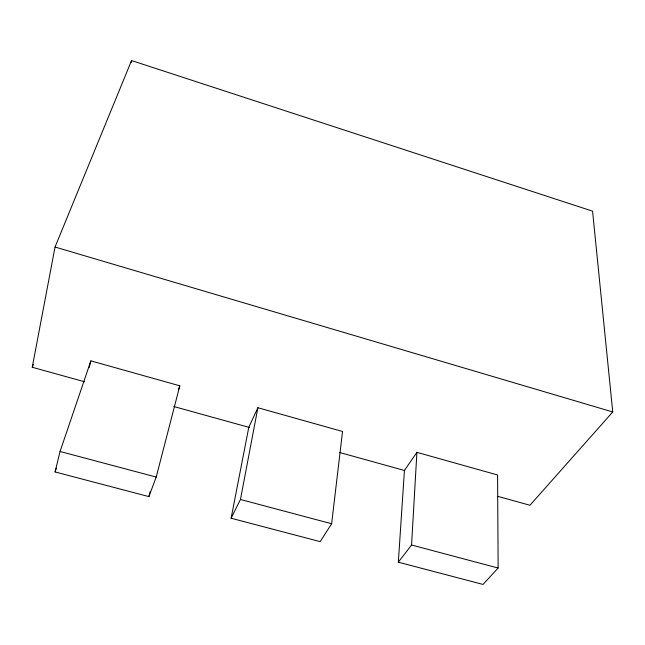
<?xml version="1.0" encoding="UTF-8"?>
<svg xmlns="http://www.w3.org/2000/svg" width="645" height="645" viewBox="0 0 645 645"><rect width="100%" height="100%" fill="white"/><g stroke="black" fill="none" stroke-linecap="round" stroke-linejoin="round"><path stroke-width="0.97" d="M398.336 562.182L411.566 545.009L416.904 452.347L497.577 474.978L498.142 568.043L483.016 584.443L398.336 562.182L404.431 470.463L416.904 452.347M331.627 523.74L342.543 431.481L257.887 407.729L248.793 427.304L231.12 518.225L320.186 541.639L331.627 523.74L240.456 499.48L231.12 518.225M84.64 381.792L32.25 367.271L55.043 247.019L131.548 60.557L592.57 211.165L612.75 411.97L529.956 505.261L497.94 496.384M240.456 499.48L257.887 407.729M131.104 62.525L131.548 60.557M55.067 471.947L60.058 451.484L90.864 360.861L179.81 385.815L156.211 477.066L148.874 496.602L55.067 471.947L56.349 468.157M89.155 367.602L90.864 360.861M148.874 496.602L150.14 491.74M178.463 389.516L179.81 385.815M32.25 367.271L33.338 364.457M60.058 451.484L156.211 477.066M411.566 545.009L498.142 568.043M173.9 406.543L249.575 427.522M339.802 452.54L404.802 470.568M55.043 247.019L612.75 411.97"/></g></svg>
